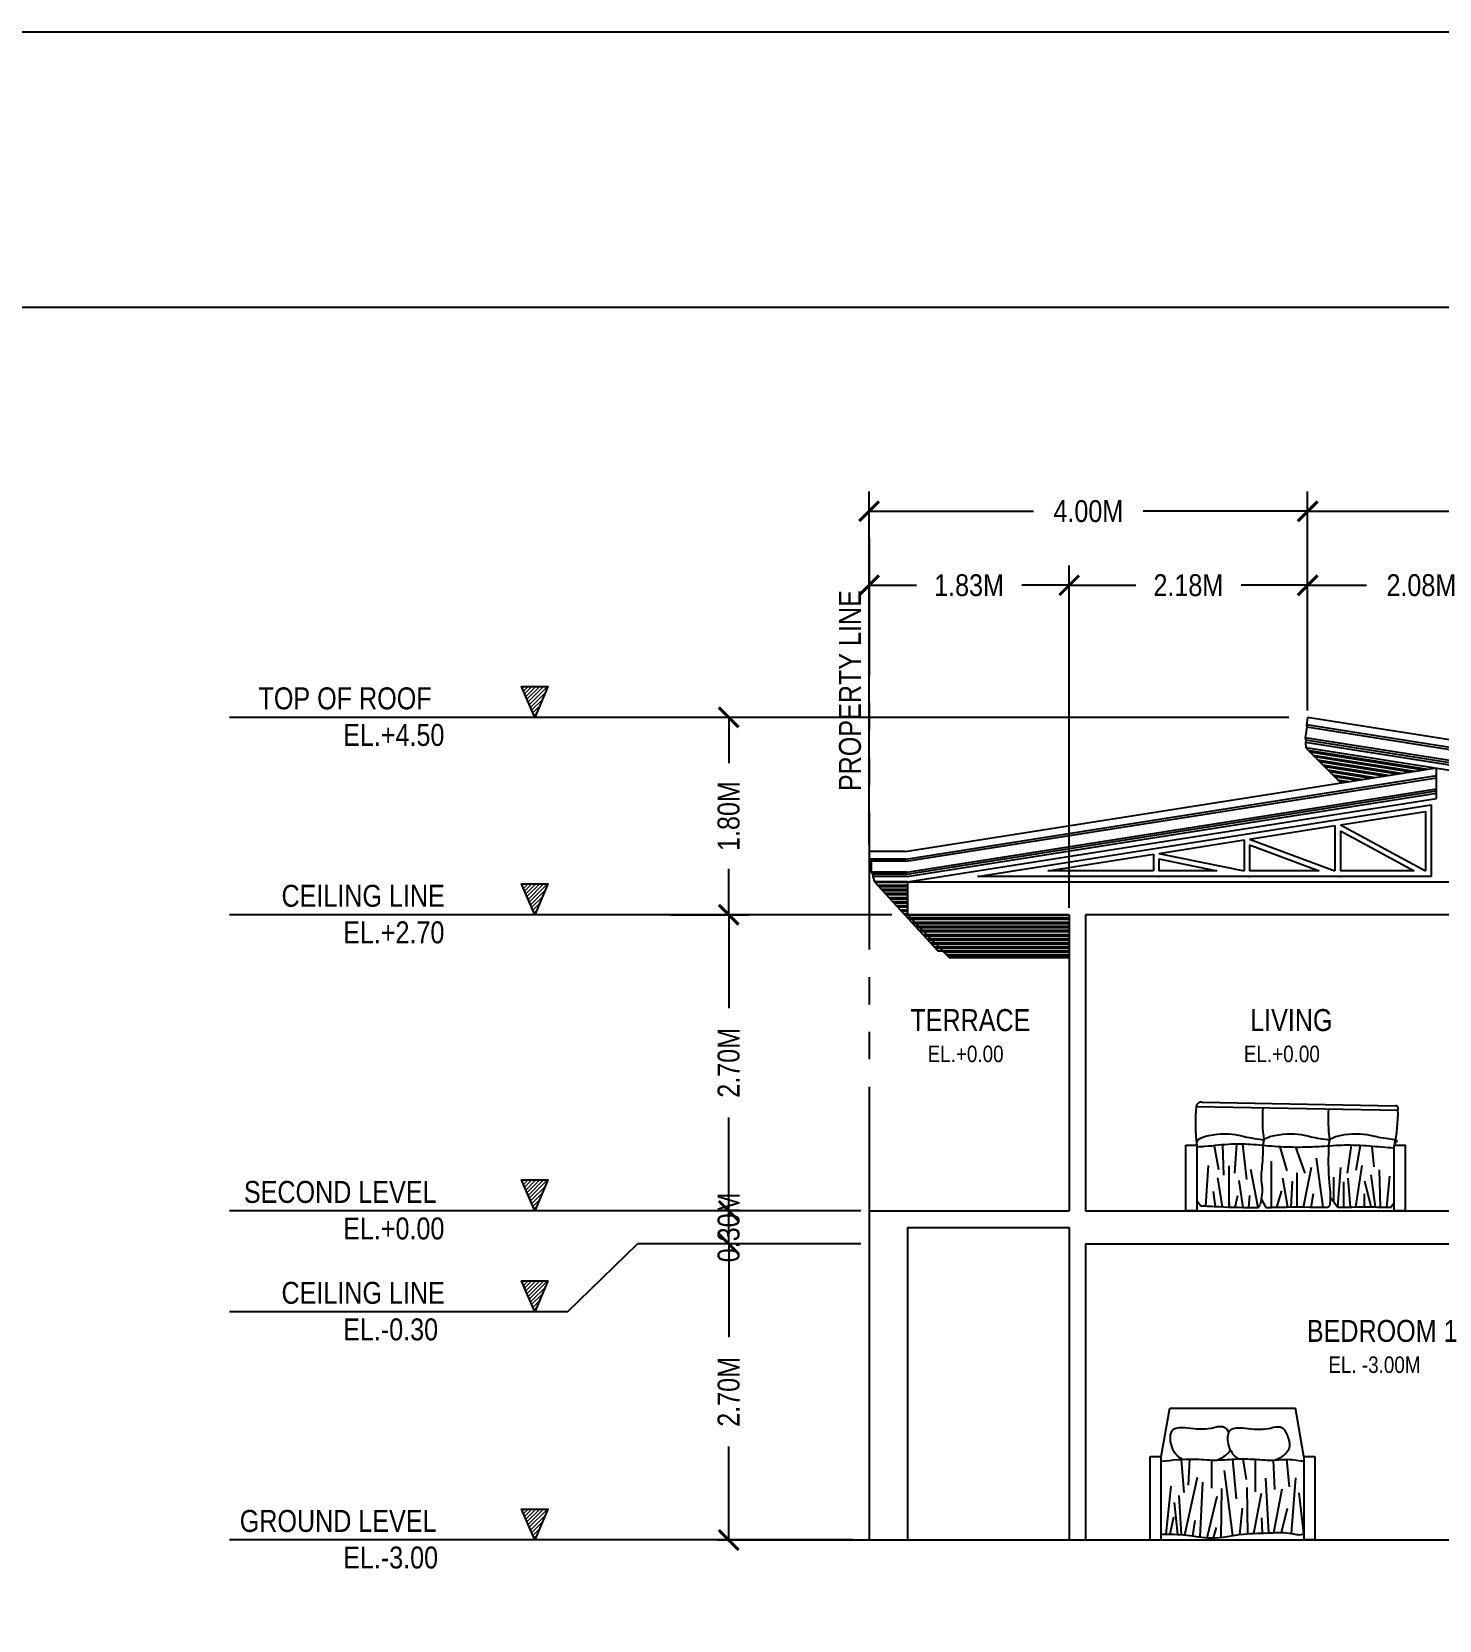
# Model space of a CAD drawing. Header units: inches. Extents: x 7263 to 7501, y 1317 to 1521.
# Drawn here: x 7442.83 to 7455.67, y 1506.63 to 1521.12 of the extents above; entities that cross this region are included whole.
import ezdxf

# ---------------------------------------------------------------- set-up
doc = ezdxf.new("R2010")
doc.units = ezdxf.units.IN
doc.header["$MEASUREMENT"] = 0
doc.linetypes.add('PHANTOM', pattern=[2.5, 1.25, -0.25, 0.25, -0.25, 0.25, -0.25])
for name, color, linetype, lineweight in [('.13', 251, 'Continuous', 13), ('.20', 250, 'Continuous', 15), ('.25', 250, 'Continuous', 25), ('0.25', 250, 'Continuous', 25)]:
    doc.layers.add(name, color=color, linetype=linetype, lineweight=lineweight)
for name, color, linetype in [('Layer2', 2, 'Continuous'), ('Layer3', 3, 'Continuous'), ('Layer6', 6, 'Continuous'), ('Layer8', 8, 'Continuous')]:
    doc.layers.add(name, color=color, linetype=linetype)
doc.styles.get("Standard").update_dxf_attribs({"font": ''})
doc.styles.get('Standard').set_extended_font_data('Tw Cen MT Condensed')
doc.dimstyles.new('ISOMETRIC -30', dxfattribs={"dimtxt": 0.2, "dimasz": 0.18, "dimexe": 0.18, "dimexo": 0.0625, "dimgap": 0.09, "dimtad": 0, "dimzin": 0, "dimdsep": 46, "dimtxsty": 'Standard', "dimblk": 'ARCHTICK', "dimcen": 0.09, "dimclrd": 8, "dimclre": 8, "dimclrt": 2, "dimadec": 0, "dimazin": 0, "dimtfac": 1, "dimtofl": 0, "dimtmove": 0, "dimatfit": 3, "dimfxl": 1, "dimtolj": 1, "dimtzin": 0, "dimarcsym": 0})
pattern_1 = [(180, (22.25032, -29.613984), (-3e-18, -0.0375), []), (180, (22.23782, -29.601484), (-3e-18, -0.0375), [])]

# ---------------------------------------------------------------- blocks, each defined once
blk = doc.blocks.new('_ArchTick')
at = {"color": 0, "linetype": 'ByBlock', "const_width": 0.15}
blk.add_lwpolyline([(-0.5, -0.5), (0.5, 0.5)], dxfattribs=at)
blk = doc.blocks.new('*D317')
at = {"layer": '.25', "color": 8, "lineweight": -2, "transparency": 16777216}
for p, q in [((7450.258, 1510.065), (7449.009, 1510.065)), ((7449.189, 1510.065), (7449.189, 1509.215)), ((7449.189, 1507.365), (7449.189, 1508.216)), ((7450.258, 1507.365), (7449.009, 1507.365))]:
    blk.add_line(p, q, dxfattribs=at)
at = {"layer": 'Defpoints', "color": 0, "transparency": 16777216}
for p in [(7449.189, 1510.065), (7450.32, 1510.065), (7450.32, 1507.365)]:
    blk.add_point(p, dxfattribs=at)
at = {"layer": '.25', "color": 8, "lineweight": -2, "transparency": 16777216, "xscale": 0.18, "yscale": 0.18, "zscale": 0.18}
for p, rotation in [((7449.189, 1510.065), 90), ((7449.189, 1507.365), 270)]:
    blk.add_blockref('_ArchTick', p, dxfattribs=dict(at, rotation=rotation))
at = {"layer": '.25', "color": 2, "transparency": 16777216, "insert": (7449.189, 1508.715), "char_height": 0.2, "attachment_point": 5, "rotation": 90}
blk.add_mtext('\\A1;2.70M', dxfattribs=at)
blk = doc.blocks.new('*D318')
at = {"layer": '.25', "color": 8, "lineweight": -2, "transparency": 16777216}
for p, q in [((7449.512, 1510.365), (7449.009, 1510.365)), ((7449.189, 1510.065), (7449.189, 1510.365)), ((7450.258, 1510.065), (7449.009, 1510.065))]:
    blk.add_line(p, q, dxfattribs=at)
at = {"layer": 'Defpoints', "color": 0, "transparency": 16777216}
for p in [(7449.189, 1510.365), (7449.574, 1510.365), (7450.32, 1510.065)]:
    blk.add_point(p, dxfattribs=at)
at = {"layer": '.25', "color": 8, "lineweight": -2, "transparency": 16777216, "xscale": 0.18, "yscale": 0.18, "zscale": 0.18}
for p, rotation in [((7449.189, 1510.365), 90), ((7449.189, 1510.065), 270)]:
    blk.add_blockref('_ArchTick', p, dxfattribs=dict(at, rotation=rotation))
at = {"layer": '.25', "color": 2, "transparency": 16777216, "insert": (7449.189, 1510.215), "char_height": 0.2, "attachment_point": 5, "rotation": 90}
blk.add_mtext('\\A1;0.30M', dxfattribs=at)
blk = doc.blocks.new('*D319')
at = {"layer": '.25', "color": 8, "lineweight": -2, "transparency": 16777216}
for p, q in [((7448.661, 1513.065), (7449.369, 1513.065)), ((7449.189, 1513.065), (7449.189, 1512.215)), ((7449.189, 1510.365), (7449.189, 1511.216)), ((7450.258, 1510.365), (7449.009, 1510.365))]:
    blk.add_line(p, q, dxfattribs=at)
at = {"layer": 'Defpoints', "color": 0, "transparency": 16777216}
for p in [(7448.599, 1513.065), (7449.189, 1513.065), (7450.32, 1510.365)]:
    blk.add_point(p, dxfattribs=at)
at = {"layer": '.25', "color": 8, "lineweight": -2, "transparency": 16777216, "xscale": 0.18, "yscale": 0.18, "zscale": 0.18}
for p, rotation in [((7449.189, 1513.065), 90), ((7449.189, 1510.365), 270)]:
    blk.add_blockref('_ArchTick', p, dxfattribs=dict(at, rotation=rotation))
at = {"layer": '.25', "color": 2, "transparency": 16777216, "insert": (7449.189, 1511.715), "char_height": 0.2, "attachment_point": 5, "rotation": 90}
blk.add_mtext('\\A1;2.70M', dxfattribs=at)
blk = doc.blocks.new('*D320')
at = {"layer": '.25', "color": 8, "lineweight": -2, "transparency": 16777216}
for p, q in [((7451.05, 1514.865), (7449.009, 1514.865)), ((7449.189, 1514.865), (7449.189, 1514.446)), ((7449.189, 1513.065), (7449.189, 1513.485)), ((7450.258, 1513.065), (7449.009, 1513.065))]:
    blk.add_line(p, q, dxfattribs=at)
at = {"layer": 'Defpoints', "color": 0, "transparency": 16777216}
for p in [(7449.189, 1514.865), (7451.112, 1514.865), (7450.32, 1513.065)]:
    blk.add_point(p, dxfattribs=at)
at = {"layer": '.25', "color": 8, "lineweight": -2, "transparency": 16777216, "xscale": 0.18, "yscale": 0.18, "zscale": 0.18}
for p, rotation in [((7449.189, 1514.865), 90), ((7449.189, 1513.065), 270)]:
    blk.add_blockref('_ArchTick', p, dxfattribs=dict(at, rotation=rotation))
at = {"layer": '.25', "color": 2, "transparency": 16777216, "insert": (7449.189, 1513.965), "char_height": 0.2, "attachment_point": 5, "rotation": 90}
blk.add_mtext('\\A1;1.80M', dxfattribs=at)
blk = doc.blocks.new('*D321')
at = {"layer": '.25', "color": 8, "lineweight": -2, "transparency": 16777216}
for p, q in [((7450.469, 1513.705), (7450.469, 1516.249)), ((7452.294, 1513.128), (7452.294, 1516.249)), ((7450.469, 1516.069), (7450.901, 1516.069)), ((7452.294, 1516.069), (7451.862, 1516.069))]:
    blk.add_line(p, q, dxfattribs=at)
at = {"layer": 'Defpoints', "color": 0, "transparency": 16777216}
for p in [(7452.294, 1516.069), (7450.469, 1513.642), (7452.294, 1513.065)]:
    blk.add_point(p, dxfattribs=at)
at = {"layer": '.25', "color": 8, "lineweight": -2, "transparency": 16777216, "xscale": 0.18, "yscale": 0.18, "zscale": 0.18, "rotation": 180}
blk.add_blockref('_ArchTick', (7450.469, 1516.069), dxfattribs=at)
at = {"layer": '.25', "color": 8, "lineweight": -2, "transparency": 16777216, "xscale": 0.18, "yscale": 0.18, "zscale": 0.18}
blk.add_blockref('_ArchTick', (7452.294, 1516.069), dxfattribs=at)
at = {"layer": '.25', "color": 2, "transparency": 16777216, "insert": (7451.381, 1516.069), "char_height": 0.2, "attachment_point": 5}
blk.add_mtext('\\A1;1.83M', dxfattribs=at)
blk = doc.blocks.new('*D322')
at = {"layer": '.25', "color": 8, "lineweight": -2, "transparency": 16777216}
for p, q in [((7452.294, 1513.128), (7452.294, 1516.249)), ((7454.469, 1514.928), (7454.469, 1516.249)), ((7452.294, 1516.069), (7452.901, 1516.069)), ((7454.469, 1516.069), (7453.862, 1516.069))]:
    blk.add_line(p, q, dxfattribs=at)
at = {"layer": 'Defpoints', "color": 0, "transparency": 16777216}
for p in [(7454.469, 1516.069), (7454.469, 1514.865), (7452.294, 1513.065)]:
    blk.add_point(p, dxfattribs=at)
at = {"layer": '.25', "color": 8, "lineweight": -2, "transparency": 16777216, "xscale": 0.18, "yscale": 0.18, "zscale": 0.18, "rotation": 180}
blk.add_blockref('_ArchTick', (7452.294, 1516.069), dxfattribs=at)
at = {"layer": '.25', "color": 8, "lineweight": -2, "transparency": 16777216, "xscale": 0.18, "yscale": 0.18, "zscale": 0.18}
blk.add_blockref('_ArchTick', (7454.469, 1516.069), dxfattribs=at)
at = {"layer": '.25', "color": 2, "transparency": 16777216, "insert": (7453.381, 1516.069), "char_height": 0.2, "attachment_point": 5}
blk.add_mtext('\\A1;2.18M', dxfattribs=at)
blk = doc.blocks.new('*D323')
at = {"layer": '.25', "color": 8, "lineweight": -2, "transparency": 16777216}
for p, q in [((7454.469, 1514.928), (7454.469, 1516.249)), ((7456.544, 1510.128), (7456.544, 1516.249)), ((7454.469, 1516.069), (7455.007, 1516.069)), ((7456.544, 1516.069), (7456.006, 1516.069))]:
    blk.add_line(p, q, dxfattribs=at)
at = {"layer": 'Defpoints', "color": 0, "transparency": 16777216}
for p in [(7456.544, 1516.069), (7454.469, 1514.865), (7456.544, 1510.065)]:
    blk.add_point(p, dxfattribs=at)
at = {"layer": '.25', "color": 8, "lineweight": -2, "transparency": 16777216, "xscale": 0.18, "yscale": 0.18, "zscale": 0.18, "rotation": 180}
blk.add_blockref('_ArchTick', (7454.469, 1516.069), dxfattribs=at)
at = {"layer": '.25', "color": 8, "lineweight": -2, "transparency": 16777216, "xscale": 0.18, "yscale": 0.18, "zscale": 0.18}
blk.add_blockref('_ArchTick', (7456.544, 1516.069), dxfattribs=at)
at = {"layer": '.25', "color": 2, "transparency": 16777216, "insert": (7455.506, 1516.069), "char_height": 0.2, "attachment_point": 5}
blk.add_mtext('\\A1;2.08M', dxfattribs=at)
blk = doc.blocks.new('*D326')
at = {"layer": '.25', "color": 8, "lineweight": -2, "transparency": 16777216}
for p, q in [((7450.469, 1513.705), (7450.469, 1516.924)), ((7454.469, 1514.928), (7454.469, 1516.924)), ((7450.469, 1516.744), (7451.969, 1516.744)), ((7454.469, 1516.744), (7452.968, 1516.744))]:
    blk.add_line(p, q, dxfattribs=at)
at = {"layer": 'Defpoints', "color": 0, "transparency": 16777216}
for p in [(7454.469, 1516.744), (7454.469, 1514.865), (7450.469, 1513.642)]:
    blk.add_point(p, dxfattribs=at)
at = {"layer": '.25', "color": 8, "lineweight": -2, "transparency": 16777216, "xscale": 0.18, "yscale": 0.18, "zscale": 0.18, "rotation": 180}
blk.add_blockref('_ArchTick', (7450.469, 1516.744), dxfattribs=at)
at = {"layer": '.25', "color": 8, "lineweight": -2, "transparency": 16777216, "xscale": 0.18, "yscale": 0.18, "zscale": 0.18}
blk.add_blockref('_ArchTick', (7454.469, 1516.744), dxfattribs=at)
at = {"layer": '.25', "color": 2, "transparency": 16777216, "insert": (7452.469, 1516.744), "char_height": 0.2, "attachment_point": 5}
blk.add_mtext('\\A1;4.00M', dxfattribs=at)
blk = doc.blocks.new('*D327')
at = {"layer": '.25', "color": 8, "lineweight": -2, "transparency": 16777216}
for p, q in [((7454.469, 1514.928), (7454.469, 1516.924)), ((7462.469, 1513.705), (7462.469, 1516.924)), ((7454.469, 1516.744), (7457.969, 1516.744)), ((7462.469, 1516.744), (7458.968, 1516.744))]:
    blk.add_line(p, q, dxfattribs=at)
at = {"layer": 'Defpoints', "color": 0, "transparency": 16777216}
for p in [(7462.469, 1516.744), (7454.469, 1514.865), (7462.469, 1513.642)]:
    blk.add_point(p, dxfattribs=at)
at = {"layer": '.25', "color": 8, "lineweight": -2, "transparency": 16777216, "xscale": 0.18, "yscale": 0.18, "zscale": 0.18, "rotation": 180}
blk.add_blockref('_ArchTick', (7454.469, 1516.744), dxfattribs=at)
at = {"layer": '.25', "color": 8, "lineweight": -2, "transparency": 16777216, "xscale": 0.18, "yscale": 0.18, "zscale": 0.18}
blk.add_blockref('_ArchTick', (7462.469, 1516.744), dxfattribs=at)
at = {"layer": '.25', "color": 2, "transparency": 16777216, "insert": (7458.469, 1516.744), "char_height": 0.2, "attachment_point": 5}
blk.add_mtext('\\A1;8.00M', dxfattribs=at)

msp = doc.modelspace()

# ---------------------------------------------------------------- hatches: boundary and pattern name
at = {"layer": '.13'}
h = msp.add_hatch(dxfattribs=at)
h.set_pattern_fill('ANSI31', color=0, scale=0.201353, style=0)
h.set_pattern_definition([(45, (7292.040687, 2561.464436), (-0.017797266, 0.017797266), [])])
h.paths.add_polyline_path([(7447.541, 1515.147), (7447.299, 1515.147), (7447.42, 1514.865)])
h = msp.add_hatch(dxfattribs=at)
h.set_pattern_fill('ANSI31', color=0, scale=0.201353, style=0)
h.set_pattern_definition([(45, (7292.040687, 2559.664436), (-0.017797266, 0.017797266), [])])
h.paths.add_polyline_path([(7447.541, 1513.347), (7447.299, 1513.347), (7447.42, 1513.065)])
h = msp.add_hatch(dxfattribs=at)
h.set_pattern_fill('ANSI31', color=0, scale=0.201353, style=0)
h.set_pattern_definition([(45, (7292.040687, 2556.964436), (-0.017797266, 0.017797266), [])])
h.paths.add_polyline_path([(7447.541, 1510.647), (7447.299, 1510.647), (7447.42, 1510.365)])
h = msp.add_hatch(dxfattribs=at)
h.set_pattern_fill('ANSI31', color=0, scale=0.201353, style=0)
h.set_pattern_definition([(45, (7292.040687, 2556.044176), (-0.017797266, 0.017797266), [])])
h.paths.add_polyline_path([(7447.541, 1509.727), (7447.299, 1509.727), (7447.42, 1509.445)])
h = msp.add_hatch(dxfattribs=at)
h.set_pattern_fill('ANSI31', color=0, scale=0.201353, style=0)
h.set_pattern_definition([(45, (7292.040687, 2553.964436), (-0.017797266, 0.017797266), [])])
h.paths.add_polyline_path([(7447.541, 1507.647), (7447.299, 1507.647), (7447.42, 1507.365)])
at = {"layer": '.25', "true_color": 0x636466}
h = msp.add_hatch(dxfattribs=at)
h.set_pattern_fill('ANSI32', color=251, scale=0.1, angle=126)
h.set_pattern_definition([(171, (22.25032, -29.613984), (-0.00586629244, -0.03703831277), []), (171, (22.23993, -29.599683), (-0.00586629244, -0.03703831277), [])])
h.paths.add_polyline_path([(7454.452, 1514.587), (7454.77, 1514.268), (7455.626, 1514.403)])
h = msp.add_hatch(dxfattribs=at)
h.set_pattern_fill('ANSI32', color=251, scale=0.1, angle=135)
h.set_pattern_definition(pattern_1)
h.paths.add_polyline_path([(7451.095, 1512.736), (7451.14, 1512.736), (7450.82, 1513.065), (7450.82, 1513.365), (7450.519, 1513.365)])
h = msp.add_hatch(dxfattribs=at)
h.set_pattern_fill('ANSI32', color=251, scale=0.1, angle=135)
h.set_pattern_definition(pattern_1)
h.paths.add_polyline_path([(7452.294, 1512.674), (7452.294, 1513.065), (7450.82, 1513.065), (7451.201, 1512.674)])

# ---------------------------------------------------------------- linework, layer by layer
at = {"layer": '.20', "color": 0}
for p, q in [((7447.299, 1515.147), (7447.541, 1515.147)), ((7447.299, 1513.347), (7447.541, 1513.347)), ((7447.299, 1510.647), (7447.541, 1510.647)), ((7447.299, 1509.727), (7447.541, 1509.727)), ((7447.299, 1507.647), (7447.541, 1507.647))]:
    msp.add_line(p, q, dxfattribs=at)
at = {"layer": '.25', "color": 9, "true_color": 0xc7c8ca}
for p, q in [((7454.469, 1514.865), (7454.458, 1514.796)), ((7462.229, 1513.572), (7454.458, 1514.796)), ((7454.458, 1514.796), (7454.462, 1514.775)), ((7462.235, 1513.642), (7454.469, 1514.865)), ((7454.462, 1514.775), (7454.447, 1514.678)), ((7462.22, 1513.454), (7454.447, 1514.678)), ((7454.447, 1514.678), (7454.452, 1514.657)), ((7454.452, 1514.657), (7454.449, 1514.637)), ((7462.218, 1513.434), (7454.452, 1514.657)), ((7462.228, 1513.553), (7454.462, 1514.775)), ((7462.217, 1513.414), (7454.449, 1514.637)), ((7454.449, 1514.637), (7454.452, 1514.587)), ((7462.213, 1513.365), (7454.452, 1514.587)), ((7454.452, 1514.587), (7454.77, 1514.268)), ((7450.799, 1513.642), (7455.626, 1514.403)), ((7455.644, 1514.125), (7455.644, 1514.4)), ((7450.804, 1513.572), (7455.644, 1514.335)), ((7450.806, 1513.553), (7455.644, 1514.314)), ((7450.813, 1513.454), (7455.644, 1514.214)), ((7450.815, 1513.434), (7455.644, 1514.194)), ((7450.817, 1513.414), (7455.644, 1514.174)), ((7450.82, 1513.365), (7455.644, 1514.125)), ((7451.459, 1513.415), (7455.594, 1514.066)), ((7455.594, 1514.066), (7455.594, 1513.415)), ((7454.767, 1513.886), (7455.544, 1514.008)), ((7455.544, 1514.008), (7455.544, 1513.465)), ((7453.94, 1513.755), (7454.717, 1513.878)), ((7454.717, 1513.878), (7454.717, 1513.465)), ((7454.767, 1513.886), (7455.544, 1513.465)), ((7454.767, 1513.829), (7454.767, 1513.465)), ((7454.767, 1513.829), (7455.439, 1513.465)), ((7450.799, 1513.642), (7450.469, 1513.642)), ((7450.469, 1513.642), (7450.469, 1513.572)), ((7453.113, 1513.625), (7453.89, 1513.747)), ((7453.113, 1513.625), (7453.89, 1513.465)), ((7453.89, 1513.747), (7453.89, 1513.465)), ((7453.94, 1513.755), (7454.717, 1513.465)), ((7453.94, 1513.702), (7453.94, 1513.465)), ((7453.94, 1513.702), (7454.574, 1513.465)), ((7450.804, 1513.572), (7450.469, 1513.572)), ((7450.469, 1513.572), (7450.487, 1513.553)), ((7450.806, 1513.553), (7450.487, 1513.553)), ((7450.487, 1513.553), (7450.487, 1513.454)), ((7452.098, 1513.465), (7453.063, 1513.617)), ((7453.063, 1513.617), (7453.063, 1513.465)), ((7453.113, 1513.574), (7453.113, 1513.465)), ((7453.113, 1513.574), (7453.642, 1513.465)), ((7450.813, 1513.454), (7450.487, 1513.454)), ((7450.487, 1513.454), (7450.505, 1513.434)), ((7450.815, 1513.434), (7450.505, 1513.434)), ((7450.505, 1513.434), (7450.505, 1513.414)), ((7450.817, 1513.414), (7450.505, 1513.414)), ((7450.505, 1513.414), (7450.519, 1513.365)), ((7450.82, 1513.365), (7450.519, 1513.365)), ((7450.519, 1513.365), (7451.095, 1512.736)), ((7450.82, 1513.365), (7450.82, 1513.065)), ((7450.82, 1513.365), (7462.213, 1513.365)), ((7455.594, 1513.415), (7451.459, 1513.415)), ((7453.063, 1513.465), (7452.098, 1513.465)), ((7453.642, 1513.465), (7453.113, 1513.465)), ((7454.574, 1513.465), (7453.94, 1513.465)), ((7455.439, 1513.465), (7454.767, 1513.465)), ((7450.82, 1513.065), (7451.201, 1512.674)), ((7452.294, 1513.065), (7450.82, 1513.065)), ((7452.294, 1513.065), (7452.294, 1510.365)), ((7452.444, 1513.065), (7452.444, 1510.365)), ((7460.494, 1513.065), (7452.444, 1513.065)), ((7451.095, 1512.736), (7451.14, 1512.736)), ((7451.201, 1512.674), (7452.294, 1512.674)), ((7450.469, 1510.365), (7450.469, 1507.365)), ((7450.469, 1510.365), (7452.294, 1510.365)), ((7452.444, 1510.365), (7460.494, 1510.365)), ((7450.819, 1510.215), (7452.294, 1510.215)), ((7450.819, 1510.215), (7450.819, 1507.365)), ((7452.294, 1510.215), (7452.294, 1507.365)), ((7452.444, 1510.065), (7456.544, 1510.065)), ((7452.444, 1510.065), (7452.444, 1507.365)), ((7449.088, 1507.365), (7460.544, 1507.365))]:
    msp.add_line(p, q, dxfattribs=at)
for p in [(7452.286, 1513.415), (7453.113, 1513.415), (7453.94, 1513.415), (7454.767, 1513.415)]:
    msp.add_point(p, dxfattribs=at)
at = {"layer": '0.25', "color": 0}
for points in [[(7447.42, 1514.865), (7447.299, 1515.147), (7447.541, 1515.147), (7447.42, 1514.865)], [(7447.42, 1513.065), (7447.299, 1513.347), (7447.541, 1513.347), (7447.42, 1513.065)], [(7447.42, 1510.365), (7447.299, 1510.647), (7447.541, 1510.647), (7447.42, 1510.365)], [(7447.42, 1509.445), (7447.299, 1509.727), (7447.541, 1509.727), (7447.42, 1509.445)], [(7447.42, 1507.365), (7447.299, 1507.647), (7447.541, 1507.647), (7447.42, 1507.365)]]:
    msp.add_lwpolyline(points, dxfattribs=at)
at = {"layer": 'Defpoints'}
msp.add_lwpolyline([(7415.697, 1521.116), (7492.197, 1521.116), (7492.197, 1470.116), (7415.697, 1470.116)], close=True, dxfattribs=at)
at = {"layer": 'Layer3', "linetype": 'PHANTOM'}
msp.add_line((7450.469, 1516.497), (7450.469, 1507.473), dxfattribs=at)
at = {"layer": 'Layer3', "color": 2}
for p, q in [((7453.454, 1511.317), (7455.293, 1511.284)), ((7453.508, 1511.356), (7455.27, 1511.324)), ((7453.616, 1510.959), (7453.655, 1510.741)), ((7453.692, 1510.967), (7453.701, 1510.692)), ((7453.82, 1510.974), (7453.803, 1510.71)), ((7453.874, 1510.973), (7453.874, 1510.973)), ((7453.874, 1510.973), (7453.91, 1510.651)), ((7454.069, 1511.011), (7454.059, 1510.965)), ((7454.214, 1510.949), (7454.278, 1510.729)), ((7454.358, 1510.945), (7454.442, 1510.71)), ((7454.669, 1511.011), (7454.66, 1510.96)), ((7454.866, 1510.963), (7454.829, 1510.71)), ((7454.949, 1510.96), (7454.909, 1510.733)), ((7455.054, 1510.953), (7455.071, 1510.768)), ((7453.541, 1510.409), (7453.566, 1510.779)), ((7453.752, 1510.401), (7453.754, 1510.775)), ((7454.017, 1510.395), (7453.952, 1510.744)), ((7454.139, 1510.397), (7454.139, 1510.82)), ((7454.43, 1510.4), (7454.504, 1510.763)), ((7454.609, 1510.399), (7454.549, 1510.845)), ((7454.745, 1510.399), (7454.771, 1510.761)), ((7454.909, 1510.401), (7454.966, 1510.779)), ((7455.132, 1510.4), (7455.124, 1510.74)), ((7453.693, 1510.403), (7453.65, 1510.668)), ((7453.88, 1510.397), (7453.843, 1510.642)), ((7454.287, 1510.398), (7454.244, 1510.664)), ((7454.318, 1510.4), (7454.332, 1510.635)), ((7454.372, 1510.401), (7454.372, 1510.711)), ((7454.709, 1510.445), (7454.709, 1510.674)), ((7454.798, 1510.4), (7454.798, 1510.629)), ((7454.861, 1510.4), (7454.837, 1510.662)), ((7455.048, 1510.401), (7454.989, 1510.635)), ((7455.089, 1510.401), (7455.048, 1510.693)), ((7455.192, 1510.399), (7455.219, 1510.683)), ((7453.491, 1510.412), (7453.459, 1510.458)), ((7453.63, 1510.406), (7453.611, 1510.543)), ((7453.808, 1510.399), (7453.833, 1510.504)), ((7453.931, 1510.396), (7453.942, 1510.506)), ((7454.046, 1510.475), (7454.088, 1510.396)), ((7454.189, 1510.399), (7454.233, 1510.547)), ((7454.502, 1510.4), (7454.523, 1510.525)), ((7454.674, 1510.491), (7454.745, 1510.399)), ((7454.987, 1510.401), (7454.987, 1510.521)), ((7455.259, 1510.439), (7455.229, 1510.398)), ((7453.754, 1510.436), (7453.752, 1510.401)), ((7454.017, 1510.395), (7454.037, 1510.423)), ((7454.139, 1510.397), (7454.139, 1510.397)), ((7454.656, 1510.399), (7454.67, 1510.418)), ((7454.798, 1510.4), (7454.798, 1510.4)), ((7455.089, 1510.401), (7455.089, 1510.401)), ((7455.192, 1510.399), (7455.192, 1510.399)), ((7453.134, 1508.125), (7453.212, 1508.565)), ((7453.212, 1508.565), (7454.357, 1508.565)), ((7454.434, 1508.125), (7454.357, 1508.565)), ((7453.034, 1508.125), (7453.134, 1508.125)), ((7453.034, 1507.365), (7453.034, 1508.125)), ((7453.134, 1507.365), (7453.134, 1508.125)), ((7454.434, 1508.125), (7454.434, 1507.365)), ((7454.434, 1508.125), (7454.534, 1508.125)), ((7454.534, 1508.125), (7454.534, 1507.365)), ((7453.315, 1508.099), (7453.341, 1507.797)), ((7453.391, 1508.102), (7453.38, 1507.864)), ((7453.591, 1508.093), (7453.591, 1507.836)), ((7453.788, 1507.404), (7453.711, 1507.997)), ((7453.784, 1508.101), (7453.818, 1507.74)), ((7453.877, 1508.104), (7453.877, 1508.104)), ((7453.877, 1508.104), (7453.908, 1507.915)), ((7453.989, 1508.1), (7453.989, 1507.805)), ((7454.155, 1508.092), (7454.168, 1507.825)), ((7454.276, 1508.1), (7454.3, 1507.848)), ((7453.178, 1507.418), (7453.223, 1507.856)), ((7453.35, 1507.411), (7453.464, 1507.937)), ((7453.49, 1507.391), (7453.512, 1507.893)), ((7453.679, 1507.388), (7453.685, 1507.833)), ((7453.923, 1507.421), (7453.917, 1507.843)), ((7454.115, 1507.429), (7454.089, 1507.928)), ((7454.16, 1507.431), (7454.236, 1507.832)), ((7454.321, 1507.424), (7454.36, 1507.932)), ((7453.285, 1507.415), (7453.256, 1507.707)), ((7453.317, 1507.413), (7453.296, 1507.769)), ((7453.554, 1507.384), (7453.643, 1507.765)), ((7453.977, 1507.425), (7454.047, 1507.791)), ((7454.434, 1507.424), (7454.391, 1507.794)), ((7453.216, 1507.417), (7453.247, 1507.577)), ((7453.423, 1507.401), (7453.443, 1507.543)), ((7453.851, 1507.414), (7453.874, 1507.655)), ((7454.056, 1507.427), (7454.052, 1507.568)), ((7454.231, 1507.433), (7454.286, 1507.654)), ((7453.317, 1507.413), (7453.317, 1507.413)), ((7453.61, 1507.383), (7453.639, 1507.479)), ((7454.056, 1507.427), (7454.056, 1507.427)), ((7454.402, 1507.411), (7454.402, 1507.411)), ((7453.034, 1507.365), (7453.134, 1507.365)), ((7453.554, 1507.384), (7453.554, 1507.384)), ((7453.639, 1507.384), (7453.639, 1507.384)), ((7453.679, 1507.388), (7453.679, 1507.388)), ((7454.534, 1507.365), (7454.434, 1507.365))]:
    msp.add_line(p, q, dxfattribs=at)
for points in [[(7453.359, 1510.965), (7453.459, 1510.965), (7453.459, 1510.365), (7453.359, 1510.365)], [(7455.259, 1510.965), (7455.359, 1510.965), (7455.359, 1510.365), (7455.259, 1510.365)]]:
    msp.add_lwpolyline(points, close=True, dxfattribs=at)
for centre, radius, start, end in [((7454.9, 1511.163), 1.455, 173.8925, 187.7952), ((7453.497, 1511.313), 0.0437, 75.4038, 174.8262), ((7455.267, 1511.296), 0.0287, 336.9953, 83.2036), ((7455.511, 1511.209), 1.455, 176.1369, 187.7952), ((7456.11, 1511.209), 1.455, 176.5701, 187.7952), ((7453.929, 1511.261), 1.364, 347.2939, 0.9937)]:
    msp.add_arc(centre, radius, start, end, dxfattribs=at)
for points, knots in [([(7453.459, 1510.965), (7453.458, 1510.973), (7453.455, 1511.024), (7453.631, 1511.076), (7453.814, 1511.07), (7453.927, 1511.03), (7454.05, 1511.019), (7454.069, 1511.011)], [0, 0, 0, 0, 0.0228758, 0.1483007, 0.4195048, 0.5678254, 0.6318447, 0.6318447, 0.6318447, 0.6318447]), ([(7454.069, 1511.011), (7454.088, 1511.034), (7454.24, 1511.075), (7454.414, 1511.07), (7454.527, 1511.03), (7454.65, 1511.019), (7454.669, 1511.011)], [0.0512471, 0.0512471, 0.0512471, 0.0512471, 0.1483007, 0.4195048, 0.5678254, 0.6312322, 0.6312322, 0.6312322, 0.6312322]), ([(7454.669, 1511.011), (7454.687, 1511.034), (7454.84, 1511.076), (7455.014, 1511.071), (7455.136, 1511.028), (7455.318, 1511.014), (7455.255, 1510.975), (7455.259, 1510.962), (7455.26, 1510.961)], [0.0503534, 0.0503534, 0.0503534, 0.0503534, 0.1483007, 0.4195048, 0.5678254, 0.6692766, 0.7033796, 0.7090537, 0.7090537, 0.7090537, 0.7090537]), ([(7455.259, 1510.937), (7455.184, 1510.943), (7455.033, 1510.956), (7454.812, 1510.969), (7454.608, 1510.95), (7454.405, 1510.943), (7454.196, 1510.946), (7453.981, 1510.97), (7453.759, 1510.979), (7453.588, 1510.954), (7453.482, 1510.948), (7453.459, 1510.947)], [0, 0, 0, 0, 0.225478, 0.454243, 0.662386, 0.837855, 1.066121, 1.286665, 1.486111, 1.732095, 1.803265, 1.803265, 1.803265, 1.803265]), ([(7454.059, 1510.965), (7454.059, 1510.917), (7454.061, 1510.809), (7454.035, 1510.671), (7454.061, 1510.556), (7454.047, 1510.483), (7454.04, 1510.44), (7454.037, 1510.423)], [0, 0, 0, 0, 0.1463575, 0.323933, 0.4142402, 0.4916315, 0.5447817, 0.5447817, 0.5447817, 0.5447817]), ([(7454.659, 1510.965), (7454.657, 1510.851), (7454.654, 1510.697), (7454.677, 1510.515), (7454.673, 1510.447), (7454.67, 1510.418)], [0, 0, 0, 0, 0.3420694, 0.4608103, 0.5482656, 0.5482656, 0.5482656, 0.5482656]), ([(7453.491, 1510.412), (7453.547, 1510.409), (7453.722, 1510.401), (7453.897, 1510.395), (7454.017, 1510.395)], [0.0716308, 0.0716308, 0.0716308, 0.0716308, 0.2397516, 0.5980227, 0.5980227, 0.5980227, 0.5980227]), ([(7454.088, 1510.396), (7454.133, 1510.397), (7454.322, 1510.403), (7454.511, 1510.4), (7454.656, 1510.399)], [0.6691747, 0.6691747, 0.6691747, 0.6691747, 0.803823, 1.2372498, 1.2372498, 1.2372498, 1.2372498]), ([(7454.745, 1510.399), (7454.747, 1510.399), (7454.854, 1510.4), (7455.015, 1510.403), (7455.174, 1510.399), (7455.229, 1510.398)], [1.3260812, 1.3260812, 1.3260812, 1.3260812, 1.3335493, 1.6453795, 1.8100969, 1.8100969, 1.8100969, 1.8100969]), ([(7453.326, 1508.1), (7453.303, 1508.113), (7453.283, 1508.128), (7453.266, 1508.148), (7453.25, 1508.168), (7453.215, 1508.235), (7453.206, 1508.399), (7453.414, 1508.386), (7453.548, 1508.364), (7453.702, 1508.419), (7453.739, 1508.366), (7453.75, 1508.344)], [1.366382, 1.366382, 1.366382, 1.366382, 1.4439852, 1.4439852, 1.4439852, 1.5254231, 1.6744522, 1.8094208, 2.0259064, 2.1429953, 2.2120596, 2.2120596, 2.2120596, 2.2120596]), ([(7453.839, 1508.103), (7453.821, 1508.115), (7453.804, 1508.128), (7453.791, 1508.145), (7453.774, 1508.165), (7453.739, 1508.232), (7453.73, 1508.396), (7453.938, 1508.383), (7454.072, 1508.361), (7454.239, 1508.42), (7454.293, 1508.303), (7454.315, 1508.206), (7454.256, 1508.136), (7454.208, 1508.107), (7454.177, 1508.093)], [1.378482, 1.378482, 1.378482, 1.378482, 1.443985, 1.443985, 1.443985, 1.525423, 1.674452, 1.809421, 2.025906, 2.142995, 2.24475, 2.358004, 2.418145, 2.509105, 2.509105, 2.509105, 2.509105]), ([(7453.766, 1508.183), (7453.758, 1508.171), (7453.725, 1508.134), (7453.679, 1508.107), (7453.645, 1508.093)], [0.9300598, 0.9300598, 0.9300598, 0.9300598, 0.9741603, 1.0728025, 1.0728025, 1.0728025, 1.0728025]), ([(7453.134, 1508.082), (7453.233, 1508.093), (7453.395, 1508.112), (7453.618, 1508.086), (7453.805, 1508.106), (7453.986, 1508.103), (7454.16, 1508.085), (7454.3, 1508.109), (7454.389, 1508.086), (7454.425, 1508.087), (7454.434, 1508.087)], [0, 0, 0, 0, 0.295464, 0.486821, 0.670836, 0.85647, 1.031219, 1.193046, 1.274659, 1.302245, 1.302245, 1.302245, 1.302245])]:
    msp.add_open_spline(points, degree=3, knots=knots, dxfattribs=at)
msp.add_open_spline([(7454.659, 1510.965), (7454.659, 1510.963), (7454.659, 1510.962), (7454.66, 1510.96)], degree=3, dxfattribs=at)
msp.add_spline([(7453.134, 1507.418), (7453.364, 1507.409), (7453.587, 1507.383), (7453.883, 1507.418), (7454.13, 1507.43), (7454.323, 1507.424), (7454.434, 1507.424), (7454.438, 1507.427)], degree=3, dxfattribs=at)
msp.add_point((7454.659, 1510.965), dxfattribs=at)
at = {"layer": 'Layer6'}
msp.add_lwpolyline([(7489.687, 1472.626), (7419.712, 1472.626), (7419.712, 1518.606), (7489.687, 1518.606)], close=True, dxfattribs=at)
at = {"layer": 'Layer8'}
for p, q in [((7454.298, 1514.865), (7444.635, 1514.865)), ((7450.677, 1513.065), (7444.635, 1513.065)), ((7450.393, 1510.365), (7444.635, 1510.365)), ((7447.718, 1509.445), (7448.356, 1510.065)), ((7450.393, 1510.065), (7448.356, 1510.065)), ((7447.718, 1509.445), (7444.635, 1509.445)), ((7450.32, 1507.365), (7444.635, 1507.365))]:
    msp.add_line(p, q, dxfattribs=at)

# ---------------------------------------------------------------- texts
at = {"layer": 'Layer2', "char_height": 0.2, "attachment_point": 1}
for s, insert in [('\\pi0.30711;TERRACE\\P\\pi0.46425;{\\H0.75x;EL.+0.00}', (7450.539, 1512.205)), ('\\pi0.52139;LIVING\\P\\pi0.46425;{\\H0.75x;EL.+0.00}', (7453.423, 1512.205)), ('\\pi0.12139;BEDROOM 1\\P\\pi0.31782;{\\H0.75x;EL. -3.00M}', (7454.34, 1509.371))]:
    msp.add_mtext_dynamic_manual_height_columns(s, width=1.89993, gutter_width=1, heights=[0], dxfattribs=dict(at, insert=insert))
at = {"layer": 'Layer6', "color": 2, "insert": (7450.296, 1516.497), "char_height": 0.2, "attachment_point": 4, "rotation": 90}
msp.add_mtext('\\pi-2.30476;PROPERTY LINE', dxfattribs=at)
at = {"layer": 'Layer6', "color": 2, "char_height": 0.2, "attachment_point": 4}
for s, insert in [('\\pi-2.06667;TOP OF ROOF\\P\\pi-1.29524;EL.+4.50', (7446.968, 1514.87)), ('\\pi-1.85714;CEILING LINE\\P\\pi-1.29524;EL.+2.70', (7446.968, 1513.07)), ('\\pi-2.2;SECOND LEVEL\\P\\pi-1.29524;EL.+0.00', (7446.968, 1510.37)), ('\\pi-1.85714;CEILING LINE\\P\\pi-1.29524;EL.-0.30', (7446.968, 1509.45)), ('\\pi-2.2381;GROUND LEVEL\\P\\pi-1.29524;EL.-3.00', (7446.968, 1507.37))]:
    msp.add_mtext(s, dxfattribs=dict(at, insert=insert))

# ---------------------------------------------------------------- dimensions: what is measured, and where the dimension line sits
at = {"layer": '.25', "color": 9, "true_color": 0xc7c8ca}
for base, p1, p2, picture, middle in [((7454.469, 1516.744), (7450.469, 1513.642), (7454.469, 1514.865), '*D326', (7452.469, 1516.744)), ((7462.469, 1516.744), (7454.469, 1514.865), (7462.469, 1513.642), '*D327', (7458.469, 1516.744)), ((7452.293902164, 1516.068923404), (7450.468902164, 1513.642454999), (7452.293902164, 1513.065293119), '*D321', (7451.381402164, 1516.068923404)), ((7454.468902164, 1516.068923404), (7452.293902164, 1513.065293119), (7454.468902164, 1514.865293119), '*D322', (7453.381402164, 1516.068923404)), ((7456.543902164, 1516.068923404), (7454.468902164, 1514.865293119), (7456.543902164, 1510.065293119), '*D323', (7455.506402164, 1516.068923404))]:
    dim = msp.add_linear_dim(base=base, p1=p1, p2=p2, dimstyle='ISOMETRIC -30', override={"dimpost": 'M'}, dxfattribs=at)
    dim.commit()
    dim.dimension.update_dxf_attribs({"geometry": picture, "text_midpoint": middle})
for base, p1, p2, picture, middle in [((7449.189, 1514.865), (7450.32, 1513.065), (7451.112, 1514.865), '*D320', (7449.189, 1513.965)), ((7449.189, 1513.065), (7450.32, 1510.365), (7448.599, 1513.065), '*D319', (7449.189, 1511.715)), ((7449.189, 1510.065), (7450.32, 1507.365), (7450.32, 1510.065), '*D317', (7449.189, 1508.715))]:
    dim = msp.add_linear_dim(base=base, p1=p1, p2=p2, angle=90, dimstyle='ISOMETRIC -30', override={"dimpost": 'M'}, dxfattribs=at)
    dim.commit()
    dim.dimension.update_dxf_attribs({"geometry": picture, "text_midpoint": middle})
dim = msp.add_linear_dim(base=(7449.189, 1510.365), p1=(7450.32, 1510.065), p2=(7449.574, 1510.365), angle=90, dimstyle='ISOMETRIC -30', override={"dimpost": 'M'}, dxfattribs=at)
dim.commit()
dim.dimension.update_dxf_attribs({"geometry": '*D318', "text_midpoint": (7449.189, 1510.215), "dimtype": 160})

doc.saveas('drawing.dxf')
